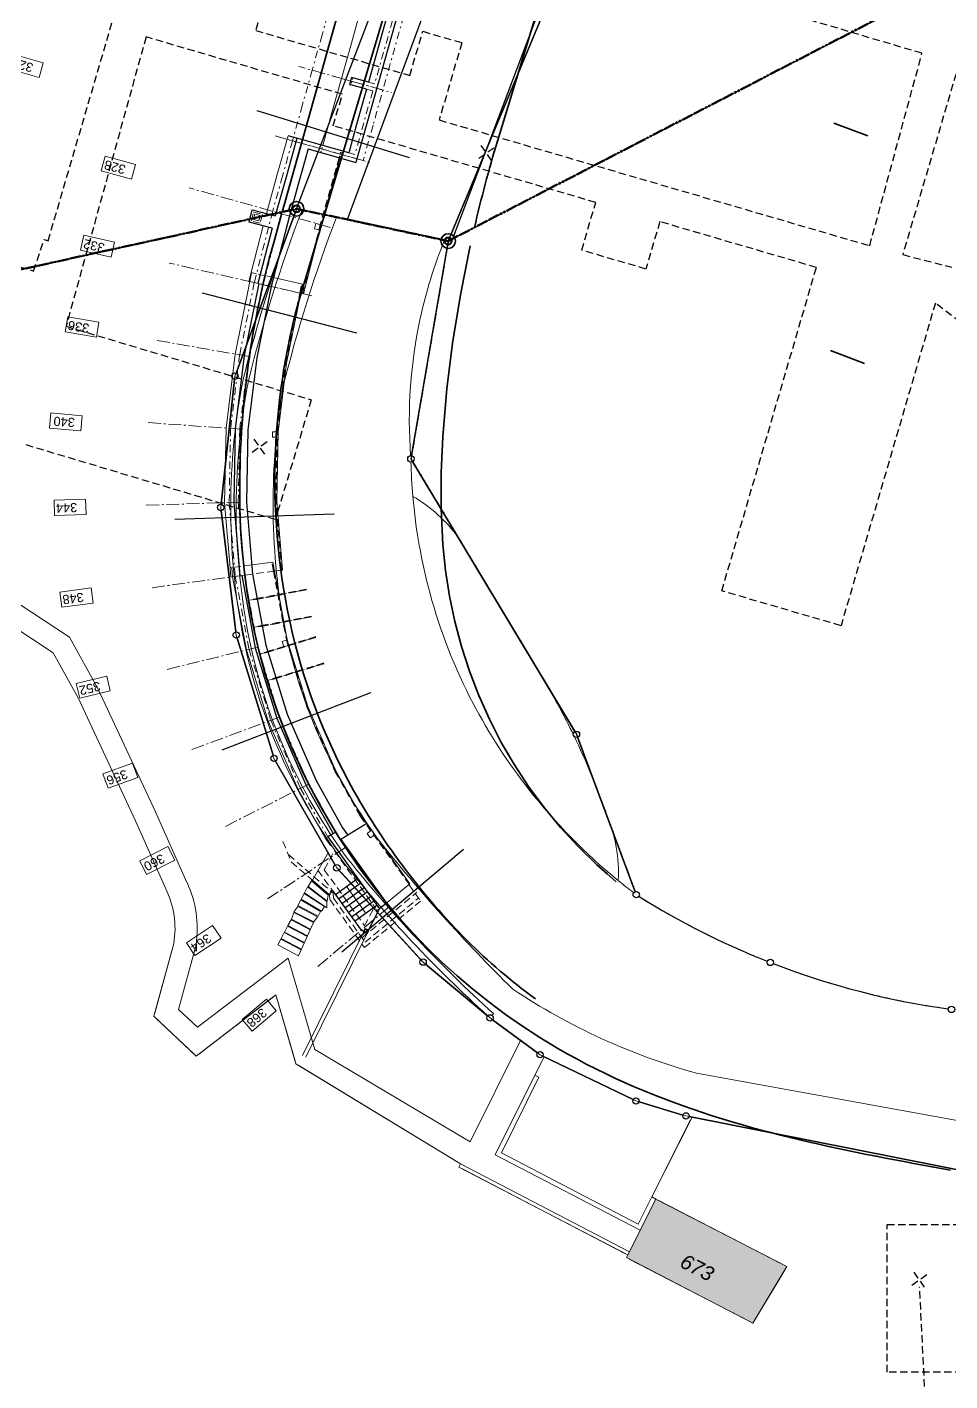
# Model space of a CAD drawing. Header units: metres. Extents: x 2678625 to 2679611, y 1205237 to 1205867.
# Drawn here: x 2678769.1 to 2678819.4, y 1205414.1 to 1205488.1 of the extents above; entities that cross this region are included whole.
import ezdxf

# ---------------------------------------------------------------- set-up
doc = ezdxf.new("R2010")
doc.units = ezdxf.units.M
for name, pattern in [('ACAD_ISO14W100_S12', [1.53, 0.6, -0.1, 0.6, -0.08, 0, -0.07, 0, -0.08]), ('ALL_S17', [0.1, 0, -0.1]), ('AUSGEZOGEN', [0]), ('GETRENNT2_S6', [0.8, 0.4, -0.2, 0, -0.2]), ('STRICHLINIE_S4', [0.1, 0, -0.1]), ('STRICHPUNKT2_S5', [1, 0.7, -0.15, 0, -0.15]), ('VERDECKT2_S2', [0.6, 0.4, -0.2])]:
    doc.linetypes.add(name, pattern=pattern)
for name, color, linetype, lineweight in [('BEFESTIGT_TROTTOIR__Z-CH_', 8, 'AUSGEZOGEN', 13), ('BOLZEN', 250, 'AUSGEZOGEN', 25), ('GEBAEUDE', 8, 'AUSGEZOGEN', 18), ('GEBAEUDENUMMER', 8, 'AUSGEZOGEN', 18), ('GESCHL_WALD', 8, 'AUSGEZOGEN', 13), ('HOHEITSGRENZPUNKT', 59, 'AUSGEZOGEN', 35), ('KANTONSGRENZE', 59, 'AUSGEZOGEN', 50), ('MARKSTEIN', 250, 'AUSGEZOGEN', 25), ('MAUER__SOCKEL__LAWINENVERBA', 8, 'AUSGEZOGEN', 13), ('PARZELLE', 250, 'AUSGEZOGEN', 25), ('SC_BEST__SCHACHT', 3, 'AUSGEZOGEN', 25), ('SELBSTAENDIGES_RECHT', 8, 'STRICHLINIE_S4', 13), ('Standard', 7, 'AUSGEZOGEN', 25), ('STRASSE__WEGE', 8, 'AUSGEZOGEN', 13), ('TEXT_VERT__TIEF-_UND_HOCHPUNKT', 1, 'AUSGEZOGEN', 18), ('UEBRIGE_BEFEST', 8, 'AUSGEZOGEN', 13)]:
    doc.layers.add(name, color=color, linetype=linetype, lineweight=lineweight)
doc.styles.add('ARIAL', font='arial.ttf')

# ---------------------------------------------------------------- blocks, each defined once
blk = doc.blocks.new('NSY105')
at = {"color": 0, "linetype": 'ByBlock', "lineweight": -2}
for radius in [0.05, 0.025]:
    blk.add_circle((0, 0), radius, dxfattribs=at)
blk = doc.blocks.new('NSY101')
at = {"color": 0, "linetype": 'ByBlock', "lineweight": -2}
blk.add_circle((0, 0), 0.05, dxfattribs=at)
blk = doc.blocks.new('COMPLEXOBJECT_5')
at = {"layer": 'GESCHL_WALD', "color": 8, "linetype": 'AUSGEZOGEN', "lineweight": 13, "transparency": 33554687}
for p, q in [((48776.028, 45434.23), (48777.065, 45438.041)), ((48782.512, 45435.119), (48778.43, 45431.998)), ((48783.692, 45431.628), (48782.7, 45435.057)), ((48778.163, 45432.012), (48776.11, 45433.941)), ((48792.581, 45426.098), (48783.891, 45431.369)), ((48805.292, 45428.398), (48803.253, 45424.353)), ((48825.55, 45424.545), (48805.543, 45428.52)), ((48801.7, 45421.108), (48792.797, 45425.746)), ((48803.552, 45424.002), (48809.158, 45421.108)), ((48808.524, 45417.385), (48801.938, 45420.803)), ((48809.47, 45420.948), (48810.394, 45420.47)), ((48810.459, 45420.24), (48808.77, 45417.454))]:
    blk.add_line(p, q, dxfattribs=at)
blk.add_lwpolyline([(48776.628, 45441.029), (48774.972, 45444.737), (48771.862, 45451.422), (48770.476, 45453.918), (48766.169, 45456.746), (48766.259, 45448.444)], dxfattribs=at)
blk.add_arc((48772.345, 45438.877), 4.793, 349.95955, 26.68168, dxfattribs=at)
blk = doc.blocks.new('COMPLEXOBJECT_10')
at = {"layer": 'UEBRIGE_BEFEST', "color": 8, "linetype": 'AUSGEZOGEN', "lineweight": 13, "transparency": 33554687}
blk.add_line((48790.048, 45464.681), (48791.988, 45476.011), dxfattribs=at)
for centre, radius, start, end in [((48815.994, 45466.627), 26.065, 157.86234, 167.66745), ((48815.987, 45466.635), 26.056, 167.68153, 184.29561)]:
    blk.add_arc(centre, radius, start, end, dxfattribs=at)
blk = doc.blocks.new('COMPLEXOBJECT_11')
at = {"layer": 'GESCHL_WALD', "color": 8, "linetype": 'AUSGEZOGEN', "lineweight": 13, "transparency": 33554687}
for p, q in [((48783.774, 45478.167), (48765.451, 45474.131)), ((48780.412, 45469.024), (48783.774, 45478.167)), ((48779.633, 45461.855), (48780.412, 45469.024)), ((48780.483, 45454.887), (48779.633, 45461.855)), ((48782.54, 45448.15), (48780.483, 45454.887)), ((48785.973, 45442.169), (48782.54, 45448.15)), ((48790.683, 45437.022), (48785.973, 45442.169)), ((48778.289, 45437.969), (48777.33, 45434.441)), ((48778.371, 45433.464), (48783.315, 45437.243)), ((48783.315, 45437.243), (48784.763, 45432.246)), ((48794.339, 45433.975), (48790.683, 45437.022)), ((48777.33, 45434.441), (48778.371, 45433.464)), ((48796.005, 45432.748), (48794.339, 45433.975)), ((48793.248, 45427.203), (48796.005, 45432.748)), ((48784.763, 45432.246), (48793.248, 45427.203))]:
    blk.add_line(p, q, dxfattribs=at)
blk.add_lwpolyline([(48765.886, 45458.368), (48771.382, 45454.76), (48772.928, 45451.974), (48776.064, 45445.235), (48777.792, 45441.367)], dxfattribs=at)
blk.add_arc((48772.356, 45438.836), 5.997, 351.68209, 24.96035, dxfattribs=at)
blk = doc.blocks.new('COMPLEXOBJECT_12')
at = {"layer": 'UEBRIGE_BEFEST', "color": 8, "linetype": 'AUSGEZOGEN', "lineweight": 13, "transparency": 33554687}
for p, q in [((48783.636, 45477.792), (48780.55, 45469.399)), ((48780.369, 45468.626), (48779.676, 45462.253)), ((48779.681, 45461.458), (48780.435, 45455.284)), ((48780.6, 45454.504), (48782.423, 45448.533)), ((48782.739, 45447.803), (48785.774, 45442.516)), ((48786.243, 45441.874), (48790.413, 45437.317)), ((48790.99, 45436.766), (48794.205, 45434.087))]:
    blk.add_line(p, q, dxfattribs=at)
for centre, radius, start, end in [((48860.675, 45448.971), 82.256, 159.48928, 165.96777), ((48816.689, 45461.82), 36.512, 168.79333, 190.82897), ((48811.283, 45460.939), 31.038, 191.10654, 216.56666), ((48841.902, 45486.791), 71.076, 218.60034, 227.85464)]:
    blk.add_arc(centre, radius, start, end, dxfattribs=at)
blk = doc.blocks.new('COMPLEXOBJECT_13')
at = {"layer": 'STRASSE__WEGE', "color": 8, "linetype": 'AUSGEZOGEN', "lineweight": 13, "transparency": 33554687}
for points in [[(48777.792, 45441.367), (48776.064, 45445.235), (48772.928, 45451.974), (48771.382, 45454.76), (48765.886, 45458.368)], [(48766.259, 45448.444), (48766.169, 45456.746), (48770.476, 45453.918), (48771.862, 45451.422), (48774.972, 45444.737), (48776.628, 45441.029)], [(48777.065, 45438.041), (48775.982, 45434.061), (48778.291, 45431.892), (48782.651, 45435.225), (48783.741, 45431.46), (48792.731, 45426.007), (48792.642, 45425.827)], [(48792.642, 45425.827), (48801.855, 45421.027), (48801.945, 45421.205), (48802.535, 45422.375), (48794.623, 45426.488), (48796.787, 45430.84), (48797.292, 45431.856), (48797.067, 45431.965), (48796.005, 45432.748), (48793.248, 45427.203), (48784.763, 45432.246), (48783.315, 45437.243), (48778.371, 45433.464), (48777.33, 45434.441), (48778.289, 45437.969)]]:
    blk.add_lwpolyline(points, dxfattribs=at)
for centre, radius, start, end in [((48772.345, 45438.877), 4.793, 349.95955, 26.68168), ((48772.356, 45438.836), 5.997, 351.68209, 24.96035)]:
    blk.add_arc(centre, radius, start, end, dxfattribs=at)
blk = doc.blocks.new('COMPLEXOBJECT_33')
at = {"layer": 'GESCHL_WALD', "color": 8, "linetype": 'AUSGEZOGEN', "lineweight": 13, "transparency": 33554687}
for p, q in [((48823.904, 45492.904), (48792.056, 45476.405)), ((48792.056, 45476.405), (48790.048, 45464.681)), ((48792.59, 45460.225), (48797.272, 45452.431))]:
    blk.add_line(p, q, dxfattribs=at)
for centre, radius, start, end in [((48819.182, 45464.963), 29.167, 181.23628, 184.9216), ((48786.113, 45455.556), 7.984, 35.78581, 59.86124), ((48764.306, 45432.68), 38.43, 25.78409, 30.92769), ((48763.399, 45432.221), 39.446, 18.99544, 25.81003), ((48793.356, 45441.901), 7.993, 356.94741, 23.29088), ((48821.973, 45466.782), 32.654, 230.80517, 232.6966), ((48825.275, 45477.005), 42.95, 237.93171, 248.41943), ((48825.336, 45477.2), 43.154, 248.90278, 262.04037)]:
    blk.add_arc(centre, radius, start, end, dxfattribs=at)
blk = doc.blocks.new('COMPLEXOBJECT_36')
at = {"layer": 'UEBRIGE_BEFEST', "color": 8, "linetype": 'AUSGEZOGEN', "lineweight": 13, "transparency": 33554687}
blk.add_line((48797.272, 45452.431), (48792.59, 45460.225), dxfattribs=at)
for centre, radius, start, end in [((48786.113, 45455.556), 7.984, 35.78581, 59.86124), ((48820.03, 45465.02), 30.017, 184.88981, 195.17917), ((48820.01, 45465.025), 29.999, 195.19844, 207.53993), ((48764.306, 45432.68), 38.43, 25.78409, 30.92769), ((48821.352, 45465.931), 31.608, 207.87156, 218.05891), ((48763.399, 45432.221), 39.446, 18.99544, 25.81003), ((48821.189, 45465.814), 31.408, 218.07362, 230.79715), ((48793.356, 45441.901), 7.993, 356.94741, 23.29088)]:
    blk.add_arc(centre, radius, start, end, dxfattribs=at)
blk = doc.blocks.new('COMPLEXOBJECT_37')
at = {"layer": 'STRASSE__WEGE', "color": 8, "linetype": 'AUSGEZOGEN', "lineweight": 13, "transparency": 33554687}
blk.add_line((48791.851, 45476.449), (48785.955, 45477.703), dxfattribs=at)
blk.add_lwpolyline([(48805.616, 45430.952), (48845.206, 45423.757), (48874.977, 45418.525), (48888.729, 45416.116), (48898.822, 45414.339), (48909.886, 45411.803), (48921.802, 45407.704), (48932.905, 45402.534), (48939.405, 45398.926), (48955.311, 45389.982), (48967.535, 45383.064), (48976.267, 45378.076), (48986.022, 45372.036)], dxfattribs=at)
for centre, radius, start, end in [((48858.365, 45449.815), 77.595, 158.93631, 166.13533), ((48815.994, 45466.627), 26.065, 157.86234, 167.66745), ((48815.987, 45466.635), 26.056, 167.68153, 184.29561), ((48819.921, 45462.078), 37.429, 170.26173, 190.2154), ((48819.182, 45464.963), 29.167, 181.23628, 184.9216), ((48820.03, 45465.02), 30.017, 184.88981, 195.17917), ((48820.01, 45465.025), 29.999, 195.19844, 207.53993), ((48812.48, 45461.352), 29.983, 191.37093, 215.86719), ((48821.352, 45465.931), 31.608, 207.87156, 218.05891), ((48821.189, 45465.814), 31.408, 218.07362, 230.79715), ((48856.931, 45498.067), 87.596, 218.29436, 225.53689), ((48821.973, 45466.782), 32.654, 230.80517, 232.6966), ((48825.275, 45477.005), 42.95, 237.93171, 248.41943), ((48825.336, 45477.2), 43.154, 248.90278, 262.04037), ((48814.965, 45464.634), 34.956, 236.30839, 254.48771)]:
    blk.add_arc(centre, radius, start, end, dxfattribs=at)
blk = doc.blocks.new('COMPLEXOBJECT_40')
at = {"layer": 'BEFESTIGT_TROTTOIR__Z-CH_', "color": 8, "linetype": 'AUSGEZOGEN', "lineweight": 13, "transparency": 33554687}
for p, q in [((48785.955, 45477.703), (48784.165, 45478.084)), ((48794.48, 45433.871), (48795.864, 45432.852)), ((48796.146, 45432.644), (48796.926, 45432.069)), ((48797.45, 45431.78), (48802.148, 45429.513)), ((48802.474, 45429.387), (48804.869, 45428.67)), ((48805.543, 45428.52), (48825.55, 45424.545))]:
    blk.add_line(p, q, dxfattribs=at)
blk.add_lwpolyline([(48986.022, 45372.036), (48976.267, 45378.076), (48967.535, 45383.064), (48955.311, 45389.982), (48939.405, 45398.926), (48932.905, 45402.534), (48921.802, 45407.704), (48909.886, 45411.803), (48898.822, 45414.339), (48888.729, 45416.116), (48874.977, 45418.525), (48845.206, 45423.757), (48805.616, 45430.952)], dxfattribs=at)
for centre, radius, start, end in [((48860.675, 45448.971), 82.256, 159.48928, 165.96777), ((48858.365, 45449.815), 77.595, 158.93631, 166.13533), ((48816.689, 45461.82), 36.512, 168.79333, 190.82897), ((48819.921, 45462.078), 37.429, 170.26173, 190.2154), ((48811.283, 45460.939), 31.038, 191.10654, 216.56666), ((48812.48, 45461.352), 29.983, 191.37093, 215.86719), ((48856.931, 45498.067), 87.596, 218.29436, 225.53689), ((48841.902, 45486.791), 71.076, 218.60034, 227.85464), ((48814.965, 45464.634), 34.956, 236.30839, 254.48771)]:
    blk.add_arc(centre, radius, start, end, dxfattribs=at)
blk = doc.blocks.new('COMPLEXOBJECT_54')
at = {"layer": 'MAUER__SOCKEL__LAWINENVERBA', "color": 8, "linetype": 'AUSGEZOGEN', "lineweight": 13, "transparency": 33554687}
for p, q in [((48784.078, 45478.105), (48783.782, 45478.168)), ((48794.447, 45434.113), (48794.524, 45434.211))]:
    blk.add_line(p, q, dxfattribs=at)
for centre, radius, start, end in [((48858.441, 45449.611), 79.934, 159.06784, 166.02393), ((48858.835, 45449.512), 80.039, 159.06949, 166.021), ((48816.689, 45461.82), 36.512, 168.79333, 190.82897), ((48816.684, 45461.816), 36.206, 168.80278, 190.81594), ((48811.283, 45460.939), 31.038, 191.10654, 216.56666), ((48811.298, 45460.947), 30.754, 191.10898, 216.56616), ((48841.902, 45486.791), 71.076, 218.60034, 227.85464), ((48841.706, 45486.591), 70.497, 218.58301, 227.9889)]:
    blk.add_arc(centre, radius, start, end, dxfattribs=at)
blk = doc.blocks.new('COMPLEXOBJECT_60')
at = {"layer": 'PARZELLE', "color": 250, "linetype": 'AUSGEZOGEN', "lineweight": 25, "transparency": 33554687}
for p, q in [((48783.603, 45478.129), (48765.622, 45474.169)), ((48780.472, 45469.188), (48783.714, 45478.003)), ((48779.652, 45462.029), (48780.393, 45468.85)), ((48780.462, 45455.061), (48779.654, 45461.681)), ((48782.489, 45448.317), (48780.534, 45454.72)), ((48785.886, 45442.321), (48782.627, 45447.998)), ((48790.565, 45437.151), (48786.091, 45442.04)), ((48794.205, 45434.087), (48790.817, 45436.91)), ((48796.926, 45432.069), (48794.48, 45433.871)), ((48802.148, 45429.513), (48797.225, 45431.889)), ((48804.869, 45428.67), (48802.474, 45429.387)), ((48825.911, 45424.473), (48805.209, 45428.586))]:
    blk.add_line(p, q, dxfattribs=at)
blk = doc.blocks.new('COMPLEXOBJECT_61')
at = {"layer": 'PARZELLE', "color": 250, "linetype": 'AUSGEZOGEN', "lineweight": 25, "transparency": 33554687}
for p, q in [((48823.904, 45492.904), (48792.056, 45476.405)), ((48792.056, 45476.405), (48790.018, 45464.509)), ((48790.018, 45464.509), (48799.055, 45449.463)), ((48799.055, 45449.463), (48802.262, 45440.866))]:
    blk.add_line(p, q, dxfattribs=at)
for centre, radius, start, end in [((48825.275, 45477.005), 42.95, 237.93171, 248.41943), ((48825.336, 45477.2), 43.154, 248.90278, 262.04037)]:
    blk.add_arc(centre, radius, start, end, dxfattribs=at)
blk = doc.blocks.new('COMPLEXOBJECT_63')
at = {"layer": 'PARZELLE', "color": 250, "linetype": 'AUSGEZOGEN', "lineweight": 25, "transparency": 33554687}
for p, q in [((48783.714, 45478.003), (48780.472, 45469.188)), ((48791.885, 45476.441), (48783.945, 45478.131)), ((48790.048, 45464.681), (48792.026, 45476.233)), ((48780.393, 45468.85), (48779.652, 45462.029)), ((48798.965, 45449.613), (48790.108, 45464.359)), ((48779.654, 45461.681), (48780.462, 45455.061)), ((48780.534, 45454.72), (48782.489, 45448.317)), ((48802.262, 45440.866), (48799.116, 45449.299)), ((48782.627, 45447.998), (48785.886, 45442.321)), ((48786.091, 45442.04), (48790.565, 45437.151)), ((48790.817, 45436.91), (48794.205, 45434.087)), ((48794.48, 45433.871), (48796.926, 45432.069)), ((48797.225, 45431.889), (48802.148, 45429.513)), ((48802.474, 45429.387), (48804.869, 45428.67)), ((48805.209, 45428.586), (48825.911, 45424.473))]:
    blk.add_line(p, q, dxfattribs=at)
for centre, radius, start, end in [((48825.275, 45477.005), 42.95, 237.93171, 248.41943), ((48825.336, 45477.2), 43.154, 248.90278, 262.04037)]:
    blk.add_arc(centre, radius, start, end, dxfattribs=at)
blk = doc.blocks.new('COMPLEXOBJECT_64')
at = {"layer": 'SELBSTAENDIGES_RECHT', "color": 8, "linetype": 'STRICHLINIE_S4', "lineweight": 13, "transparency": 33554687}
for p, q in [((48823.904, 45492.904), (48792.056, 45476.405)), ((48792.056, 45476.405), (48790.018, 45464.509)), ((48790.018, 45464.509), (48799.055, 45449.463)), ((48799.055, 45449.463), (48802.262, 45440.866))]:
    blk.add_line(p, q, dxfattribs=at)
for centre, radius, start, end in [((48825.275, 45477.005), 42.95, 237.93171, 248.41943), ((48825.336, 45477.2), 43.154, 248.90278, 262.04037)]:
    blk.add_arc(centre, radius, start, end, dxfattribs=at)
blk = doc.blocks.new('CDWK_PTTYP10')
at = {"layer": 'BOLZEN', "transparency": 33554687, "xscale": 6.999999465942426, "yscale": 6.999999465942426, "zscale": 6.999999465942426}
blk.add_blockref('NSY101', (0, 0), dxfattribs=at)
blk = doc.blocks.new('COMPLEXOBJECT_102')
at = {"layer": 'STRASSE__WEGE', "color": 250, "linetype": 'AUSGEZOGEN', "lineweight": 25, "transparency": 33554687}
blk.add_lwpolyline([(48796.431, 45504.3), (48786.547, 45477.618), (48792.254, 45476.404), (48800.656, 45498.637)], dxfattribs=at)

msp = doc.modelspace()

# ---------------------------------------------------------------- hatches: boundary and pattern name
at = {"layer": 'GEBAEUDE', "true_color": 0xb9b9b9, "transparency": 33554687}
msp.add_hatch(color=9, dxfattribs=at).paths.add_polyline_path([(2678801.945, 1205421.205), (2678801.855, 1205421.027), (2678801.783, 1205420.884), (2678808.679, 1205417.304), (2678810.55, 1205420.39), (2678809.314, 1205421.028), (2678803.396, 1205424.082), (2678802.535, 1205422.375)])

# ---------------------------------------------------------------- linework, layer by layer
at = {"layer": 'GEBAEUDE', "color": 8, "linetype": 'AUSGEZOGEN', "lineweight": 18, "transparency": 33554687}
msp.add_lwpolyline([(2678809.314, 1205421.028), (2678803.396, 1205424.082), (2678802.535, 1205422.375), (2678801.945, 1205421.205), (2678801.855, 1205421.027), (2678801.783, 1205420.884), (2678808.679, 1205417.304), (2678810.55, 1205420.39)], close=True, dxfattribs=at)
at = {"layer": 'KANTONSGRENZE', "linetype": 'ACAD_ISO14W100_S12', "transparency": 33554687}
msp.add_lwpolyline([(2678625.329, 1205485.523), (2678720.729, 1205461.829), (2678731.422, 1205463.992), (2678750.551, 1205468.173), (2678765.451, 1205474.131), (2678783.774, 1205478.167), (2678792.056, 1205476.405), (2678823.904, 1205492.904), (2678859.713, 1205506.341), (2678879.277, 1205509.496), (2678942.352, 1205521.714), (2679000.721, 1205531.176), (2679083.438, 1205538.774), (2679127.352, 1205542.454), (2679148.753, 1205549.05), (2679175.076, 1205560.861), (2679233.191, 1205572.529), (2679258.83, 1205574.337), (2679284.87, 1205582.237), (2679311.016, 1205602.927), (2679443.034, 1205605.052), (2679522.872, 1205644.059), (2679610.803, 1205686.931)], dxfattribs=at)
at = {"layer": 'MAUER__SOCKEL__LAWINENVERBA', "color": 8, "linetype": 'AUSGEZOGEN', "lineweight": 13, "transparency": 33554687}
for points in [[(2678794.623, 1205426.488), (2678802.535, 1205422.375), (2678803.396, 1205424.082), (2678803.174, 1205424.197), (2678802.426, 1205422.714), (2678794.956, 1205426.597), (2678797.011, 1205430.729), (2678796.787, 1205430.84)], [(2678801.945, 1205421.205), (2678801.855, 1205421.027), (2678792.642, 1205425.827), (2678792.731, 1205426.007)]]:
    msp.add_lwpolyline(points, close=True, dxfattribs=at)
at = {"layer": 'PARZELLE', "color": 250, "linetype": 'AUSGEZOGEN', "lineweight": 25, "transparency": 33554687}
msp.add_lwpolyline([(2678942.355, 1205521.715), (2678879.278, 1205509.496), (2678859.713, 1205506.34), (2678823.903, 1205492.903), (2678792.055, 1205476.404), (2678802.572, 1205501.634), (2678808.073, 1205509.026), (2678816.711, 1205515.789), (2678832.53, 1205520.277), (2678841.572, 1205525.231), (2678857.83, 1205528.384), (2678889.582, 1205531.32)], dxfattribs=at)
msp.add_lwpolyline([(2678765.451, 1205474.13), (2678783.773, 1205478.166), (2678788.124, 1205489.581), (2678795.064, 1205507.65), (2678789.883, 1205508.352), (2678782.449, 1205506.896), (2678773.177, 1205505.363), (2678767.122, 1205507.126), (2678760.802, 1205512.005), (2678752.758, 1205512.255), (2678743.45, 1205496.838), (2678741.609, 1205494.47), (2678739.99, 1205490.772), (2678737.407, 1205487.381), (2678734.774, 1205479.045), (2678730.907, 1205474.181), (2678732.335, 1205472.265), (2678727.978, 1205470.01), (2678721.311, 1205464.083), (2678720.729, 1205461.829), (2678731.422, 1205463.992), (2678750.551, 1205468.173)], close=True, dxfattribs=at)
at = {"layer": 'SELBSTAENDIGES_RECHT', "color": 254, "linetype": 'VERDECKT2_S2', "lineweight": 25, "transparency": 33554687}
for p, q in [((2678788.734, 1205512.509), (2678781.545, 1205487.904)), ((2678817.922, 1205486.657), (2678808.17, 1205489.556)), ((2678770.211, 1205476.42), (2678773.712, 1205488.384)), ((2678781.545, 1205487.904), (2678789.956, 1205485.446)), ((2678789.956, 1205485.446), (2678790.662, 1205487.861)), ((2678790.662, 1205487.861), (2678792.797, 1205487.237)), ((2678775.554, 1205487.551), (2678771.191, 1205471.749)), ((2678786.275, 1205484.418), (2678775.554, 1205487.551)), ((2678792.797, 1205487.237), (2678791.563, 1205483.017)), ((2678815.068, 1205476.149), (2678817.922, 1205486.657)), ((2678819.951, 1205486.119), (2678816.873, 1205475.665)), ((2678785.773, 1205482.701), (2678786.275, 1205484.418)), ((2678800.107, 1205478.512), (2678785.773, 1205482.701)), ((2678791.563, 1205483.017), (2678815.068, 1205476.149)), ((2678793.73, 1205480.926), (2678794.549, 1205481.5)), ((2678794.426, 1205480.803), (2678793.853, 1205481.622)), ((2678752.526, 1205479.714), (2678769.418, 1205474.768)), ((2678799.344, 1205475.901), (2678800.107, 1205478.512)), ((2678803.605, 1205477.463), (2678802.849, 1205474.876)), ((2678812.156, 1205474.964), (2678803.605, 1205477.463)), ((2678769.418, 1205474.768), (2678769.998, 1205476.487)), ((2678769.998, 1205476.487), (2678770.211, 1205476.42)), ((2678802.849, 1205474.876), (2678799.344, 1205475.901)), ((2678816.873, 1205475.665), (2678819.556, 1205474.969)), ((2678806.992, 1205457.297), (2678812.156, 1205474.964)), ((2678818.652, 1205473.014), (2678813.502, 1205455.394)), ((2678848.643, 1205450.142), (2678818.652, 1205473.014)), ((2678771.191, 1205471.749), (2678784.579, 1205467.736)), ((2678784.579, 1205467.736), (2678782.617, 1205461.189)), ((2678782.041, 1205464.759), (2678781.467, 1205465.578)), ((2678782.617, 1205461.189), (2678768.979, 1205465.277)), ((2678781.344, 1205464.882), (2678782.164, 1205465.455)), ((2678813.502, 1205455.394), (2678806.992, 1205457.297)), ((2678816.022, 1205414.627), (2678816.022, 1205422.696)), ((2678816.022, 1205422.696), (2678819.769, 1205422.696)), ((2678817.369, 1205419.383), (2678818.188, 1205419.956)), ((2678818.065, 1205419.26), (2678817.491, 1205420.079)), ((2678818.128, 1205412.65), (2678817.793, 1205419.278)), ((2678823.133, 1205414.627), (2678816.022, 1205414.627))]:
    msp.add_line(p, q, dxfattribs=at)
at = {"layer": 'SELBSTAENDIGES_RECHT', "color": 254, "lineweight": 25, "transparency": 33554687}
for p, q in [((2678792.062, 1205476.4), (2678790.024, 1205464.504)), ((2678790.024, 1205464.504), (2678799.061, 1205449.458)), ((2678799.061, 1205449.458), (2678802.267, 1205440.861))]:
    msp.add_line(p, q, dxfattribs=at)
at = {"layer": 'Standard', "color": 21, "linetype": 'AUSGEZOGEN', "lineweight": 35, "true_color": 0xffa8a8, "transparency": 33554687}
for p, q in [((2678791.134, 1205507.04), (2678782.99, 1205477.985)), ((2678782.526, 1205476.331), (2678782.956, 1205477.865))]:
    msp.add_line(p, q, dxfattribs=at)
at = {"layer": 'Standard', "color": 11, "linetype": 'AUSGEZOGEN', "lineweight": 35, "true_color": 0xff8585, "transparency": 33554687}
for p, q in [((2678785.292, 1205477.842), (2678791.406, 1205498.355)), ((2678794.741, 1205481.856), (2678798.211, 1205493.273)), ((2678813.101, 1205482.845), (2678814.974, 1205482.142)), ((2678784.126, 1205473.928), (2678785.292, 1205477.842)), ((2678812.92, 1205470.418), (2678814.792, 1205469.715)), ((2678800.73, 1205441.836), (2678801.227, 1205441.398)), ((2678787.442, 1205438.684), (2678787.62, 1205438.592))]:
    msp.add_line(p, q, dxfattribs=at)
at = {"layer": 'Standard', "color": 11, "linetype": 'AUSGEZOGEN', "lineweight": 25, "true_color": 0xff8585, "transparency": 33554687}
for p, q in [((2678788.673, 1205488.546), (2678787.702, 1205485.079)), ((2678787.594, 1205484.694), (2678786.746, 1205484.933)), ((2678787.702, 1205485.079), (2678786.854, 1205485.318)), ((2678789.938, 1205480.951), (2678781.625, 1205483.516)), ((2678783.795, 1205482.019), (2678783.314, 1205482.154)), ((2678786.623, 1205481.229), (2678783.795, 1205482.019)), ((2678784.41, 1205481.432), (2678787.019, 1205480.703)), ((2678787.072, 1205480.895), (2678787.019, 1205480.703)), ((2678782.662, 1205477.976), (2678782.613, 1205477.785)), ((2678782.438, 1205477.107), (2678781.66, 1205474.09)), ((2678787.068, 1205471.372), (2678778.647, 1205473.56)), ((2678785.832, 1205461.486), (2678777.137, 1205461.188)), ((2678780.678, 1205458.119), (2678780.778, 1205458.132)), ((2678787.82, 1205451.733), (2678779.701, 1205448.606)), ((2678785.79, 1205444.051), (2678785.479, 1205443.858)), ((2678787.604, 1205444.586), (2678786.197, 1205443.714)), ((2678785.479, 1205443.858), (2678788.303, 1205439.928)), ((2678786.197, 1205443.714), (2678788.688, 1205440.246)), ((2678792.889, 1205443.167), (2678786.24, 1205437.555)), ((2678784.644, 1205441.494), (2678785.575, 1205440.692)), ((2678785.892, 1205440.713), (2678787.11, 1205441.588)), ((2678786.067, 1205440.469), (2678787.285, 1205441.344)), ((2678786.242, 1205440.225), (2678787.46, 1205441.101)), ((2678785.575, 1205440.692), (2678785.717, 1205440.956)), ((2678785.717, 1205440.956), (2678787.297, 1205438.758)), ((2678786.417, 1205439.982), (2678787.635, 1205440.857)), ((2678786.592, 1205439.738), (2678787.81, 1205440.613)), ((2678786.767, 1205439.495), (2678787.985, 1205440.37)), ((2678786.942, 1205439.251), (2678788.161, 1205440.126)), ((2678787.62, 1205438.592), (2678788.303, 1205439.928)), ((2678788.688, 1205440.246), (2678788.303, 1205439.928)), ((2678787.62, 1205438.592), (2678787.297, 1205438.758)), ((2678787.505, 1205438.811), (2678787.516, 1205438.834)), ((2678787.516, 1205438.834), (2678787.695, 1205438.745))]:
    msp.add_line(p, q, dxfattribs=at)
at = {"layer": 'Standard', "color": 11, "linetype": 'GETRENNT2_S6', "lineweight": 18, "true_color": 0xff8585, "transparency": 33554687}
for p, q in [((2678789.01, 1205488.451), (2678788.039, 1205484.985)), ((2678788.039, 1205484.985), (2678787.702, 1205485.079)), ((2678787.931, 1205484.6), (2678787.594, 1205484.694)), ((2678786.96, 1205481.135), (2678786.623, 1205481.229)), ((2678786.906, 1205480.942), (2678786.906, 1205480.941))]:
    msp.add_line(p, q, dxfattribs=at)
at = {"layer": 'Standard', "color": 11, "linetype": 'STRICHPUNKT2_S5', "lineweight": 18, "true_color": 0xff8585, "transparency": 33554687}
for p, q in [((2678788.489, 1205484.652), (2678783.906, 1205485.936)), ((2678787.41, 1205480.8), (2678782.827, 1205482.084)), ((2678785.605, 1205477.152), (2678777.902, 1205479.311)), ((2678784.609, 1205473.412), (2678776.813, 1205475.205)), ((2678781.186, 1205470.098), (2678776.014, 1205471.001)), ((2678780.767, 1205466.127), (2678775.53, 1205466.499)), ((2678780.668, 1205462.139), (2678775.421, 1205461.972)), ((2678780.943, 1205458.154), (2678775.74, 1205457.451)), ((2678781.218, 1205456.784), (2678784.315, 1205457.367)), ((2678781.496, 1205455.31), (2678784.592, 1205455.893)), ((2678781.815, 1205453.85), (2678784.827, 1205454.776)), ((2678781.67, 1205454.224), (2678776.57, 1205452.975)), ((2678782.255, 1205452.416), (2678785.268, 1205453.34)), ((2678782.84, 1205450.402), (2678777.916, 1205448.58)), ((2678784.438, 1205446.738), (2678779.755, 1205444.366)), ((2678786.444, 1205443.28), (2678782.062, 1205440.39)), ((2678788.845, 1205440.058), (2678784.821, 1205436.685))]:
    msp.add_line(p, q, dxfattribs=at)
at = {"layer": 'Standard', "color": 11, "linetype": 'STRICHPUNKT2_S5', "lineweight": 13, "true_color": 0xff8585, "transparency": 33554687}
for p, q in [((2678785.744, 1205485.421), (2678788.961, 1205484.518)), ((2678782.608, 1205482.143), (2678787.883, 1205480.669))]:
    msp.add_line(p, q, dxfattribs=at)
at = {"layer": 'Standard', "color": 11, "linetype": 'STRICHLINIE_S4', "lineweight": 18, "true_color": 0xff8585, "transparency": 33554687}
for p, q in [((2678786.854, 1205485.318), (2678786.746, 1205484.933)), ((2678788.03, 1205440.051), (2678788.187, 1205439.832)), ((2678788.187, 1205439.832), (2678788.303, 1205439.928))]:
    msp.add_line(p, q, dxfattribs=at)
at = {"layer": 'Standard', "color": 11, "linetype": 'ALL_S17', "lineweight": 18, "true_color": 0xff8585, "transparency": 33554687}
for p, q in [((2678785.093, 1205481.242), (2678785.201, 1205481.627)), ((2678786.095, 1205480.961), (2678786.203, 1205481.346)), ((2678786.142, 1205480.948), (2678786.25, 1205481.333))]:
    msp.add_line(p, q, dxfattribs=at)
at = {"layer": 'Standard', "color": 11, "linetype": 'AUSGEZOGEN', "lineweight": 18, "true_color": 0xff8585, "transparency": 33554687}
for p, q in [((2678781.172, 1205474.202), (2678781.954, 1205477.232)), ((2678784.145, 1205473.518), (2678785.118, 1205477.289)), ((2678781.59, 1205474.619), (2678781.297, 1205474.686)), ((2678784.098, 1205474.042), (2678782.516, 1205474.406)), ((2678781.172, 1205474.202), (2678781.221, 1205474.191)), ((2678783.95, 1205473.563), (2678784.145, 1205473.518)), ((2678782.471, 1205458.865), (2678781.33, 1205458.711)), ((2678780.389, 1205458.584), (2678780.141, 1205458.551)), ((2678780.281, 1205458.065), (2678780.24, 1205458.564)), ((2678783.007, 1205458.433), (2678782.561, 1205458.373)), ((2678785.519, 1205443.02, 472.237), (2678784.644, 1205441.494, 472.305)), ((2678784.378, 1205441.132, 471.875), (2678784.204, 1205440.799, 471.902)), ((2678784.378, 1205441.132, 471.875), (2678785.436, 1205440.333, 471.94)), ((2678784.586, 1205441.456, 472.07), (2678784.416, 1205441.146, 472.121)), ((2678785.453, 1205440.355, 472.116), (2678784.416, 1205441.146, 472.121)), ((2678784.586, 1205441.456, 472.07), (2678785.499, 1205440.679, 472.106)), ((2678784.644, 1205441.494, 472.305), (2678785.547, 1205440.716, 472.307)), ((2678788.303, 1205439.928), (2678789.964, 1205441.301)), ((2678784.001, 1205440.42, 471.527), (2678783.836, 1205440.111, 471.558)), ((2678784.001, 1205440.42, 471.527), (2678785.081, 1205439.782, 471.577)), ((2678784.197, 1205440.767, 471.697), (2678784.032, 1205440.451, 471.71)), ((2678785.144, 1205439.804, 471.76), (2678784.032, 1205440.451, 471.71)), ((2678784.197, 1205440.767, 471.697), (2678785.295, 1205440.059, 471.76)), ((2678785.436, 1205439.991, 471.9), (2678784.204, 1205440.799, 471.902)), ((2678785.436, 1205440.333, 471.94), (2678785.436, 1205439.991, 471.9)), ((2678785.499, 1205440.679, 472.106), (2678785.453, 1205440.355, 472.116)), ((2678783.618, 1205439.732, 471.087), (2678783.491, 1205439.374, 471.177)), ((2678783.618, 1205439.732, 471.087), (2678784.7, 1205439.176, 471.191)), ((2678783.842, 1205440.052, 471.386), (2678783.626, 1205439.758, 471.323)), ((2678783.626, 1205439.758, 471.323), (2678784.719, 1205439.219, 471.34)), ((2678784.95, 1205439.524, 471.542), (2678783.836, 1205440.111, 471.558)), ((2678783.842, 1205440.052, 471.386), (2678784.926, 1205439.488, 471.333)), ((2678785.081, 1205439.782, 471.577), (2678784.95, 1205439.524, 471.542)), ((2678785.295, 1205440.059, 471.76), (2678785.144, 1205439.804, 471.76)), ((2678783.285, 1205438.983, 470.736), (2678783.118, 1205438.664, 470.736)), ((2678783.285, 1205438.983, 470.736), (2678784.351, 1205438.411, 470.762)), ((2678783.478, 1205439.332, 470.956), (2678783.303, 1205439.017, 470.956)), ((2678783.303, 1205439.017, 470.956), (2678784.363, 1205438.448, 470.982)), ((2678783.478, 1205439.332, 470.956), (2678784.514, 1205438.775, 470.982)), ((2678783.491, 1205439.374, 471.177), (2678784.527, 1205438.812, 471.14)), ((2678784.7, 1205439.176, 471.191), (2678784.527, 1205438.812, 471.14)), ((2678784.926, 1205439.488, 471.333), (2678784.719, 1205439.219, 471.34)), ((2678782.915, 1205438.278, 470.296), (2678782.747, 1205437.959, 470.296)), ((2678782.915, 1205438.278, 470.296), (2678784.024, 1205437.683, 470.322)), ((2678783.1, 1205438.631, 470.516), (2678782.932, 1205438.312, 470.516)), ((2678782.932, 1205438.312, 470.516), (2678784.037, 1205437.72, 470.548)), ((2678783.1, 1205438.631, 470.516), (2678784.188, 1205438.047, 470.542)), ((2678783.118, 1205438.664, 470.736), (2678784.2, 1205438.084, 470.768)), ((2678784.351, 1205438.411, 470.762), (2678784.2, 1205438.084, 470.768)), ((2678784.514, 1205438.775, 470.982), (2678784.363, 1205438.448, 470.988)), ((2678782.747, 1205437.959, 470.076), (2678783.874, 1205437.356, 470.108)), ((2678784.024, 1205437.683, 470.322), (2678783.874, 1205437.356, 470.328)), ((2678784.188, 1205438.047, 470.542), (2678784.037, 1205437.72, 470.548))]:
    msp.add_line(p, q, dxfattribs=at)
at = {"layer": 'Standard', "color": 11, "linetype": 'VERDECKT2_S2', "lineweight": 18, "true_color": 0xff8585, "transparency": 33554687}
for p, q in [((2678784.096, 1205473.529), (2678785.069, 1205477.302)), ((2678781.221, 1205474.191), (2678783.95, 1205473.563)), ((2678781.708, 1205474.079), (2678781.66, 1205474.09)), ((2678782.514, 1205458.367), (2678782.422, 1205458.859)), ((2678782.561, 1205458.373), (2678780.183, 1205458.052)), ((2678781.33, 1205458.711), (2678780.389, 1205458.584)), ((2678781.57, 1205456.872), (2678784.311, 1205457.388)), ((2678781.578, 1205456.83), (2678784.319, 1205457.346)), ((2678781.408, 1205456.842), (2678781.622, 1205456.882)), ((2678781.416, 1205456.8), (2678781.63, 1205456.84)), ((2678781.847, 1205455.398), (2678784.588, 1205455.914)), ((2678781.855, 1205455.356), (2678784.596, 1205455.872)), ((2678781.686, 1205455.368), (2678781.899, 1205455.408)), ((2678781.693, 1205455.326), (2678781.907, 1205455.366)), ((2678782.155, 1205453.977), (2678784.82, 1205454.797)), ((2678782.167, 1205453.936), (2678784.833, 1205454.756)), ((2678781.998, 1205453.929), (2678782.206, 1205453.993)), ((2678782.01, 1205453.888), (2678782.218, 1205453.952)), ((2678782.594, 1205452.543), (2678785.262, 1205453.361)), ((2678782.607, 1205452.502), (2678785.275, 1205453.32)), ((2678782.437, 1205452.495), (2678782.645, 1205452.558)), ((2678782.45, 1205452.453), (2678782.658, 1205452.517)), ((2678785.79, 1205444.051), (2678785.904, 1205444.121)), ((2678783.028, 1205443.608), (2678783.486, 1205442.491)), ((2678783.344, 1205442.879), (2678785.768, 1205440.789)), ((2678785.29, 1205442.064), (2678785.843, 1205443.095)), ((2678785.843, 1205443.095), (2678788.03, 1205440.051)), ((2678783.486, 1205442.491), (2678785.575, 1205440.692)), ((2678784.937, 1205442.041), (2678785.717, 1205440.956)), ((2678785.29, 1205442.064), (2678787.492, 1205439.001)), ((2678789.911, 1205441.256), (2678790.545, 1205440.346)), ((2678785.575, 1205440.692), (2678785.593, 1205440.443)), ((2678785.593, 1205440.443), (2678787.482, 1205437.814)), ((2678785.768, 1205440.789), (2678785.789, 1205440.514)), ((2678785.789, 1205440.514), (2678787.52, 1205438.105)), ((2678787.341, 1205438.354), (2678790.347, 1205440.838)), ((2678787.482, 1205437.814), (2678790.545, 1205440.346)), ((2678787.52, 1205438.105), (2678790.43, 1205440.51)), ((2678787.492, 1205439.001), (2678788.03, 1205440.051))]:
    msp.add_line(p, q, dxfattribs=at)
at = {"layer": 'Standard', "color": 11, "linetype": 'AUSGEZOGEN', "lineweight": 13, "true_color": 0xff8585, "transparency": 33554687}
msp.add_line((2678787.522, 1205439.729), (2678786.53, 1205441.11), dxfattribs=at)
at = {"layer": 'Standard', "color": 11, "linetype": 'GETRENNT2_S6', "lineweight": 18, "true_color": 0xff8585, "transparency": 33554687}
for points in [[(2678789.498, 1205503.106), (2678788.947, 1205501.14), (2678788.407, 1205499.214), (2678787.867, 1205497.288), (2678787.328, 1205495.362), (2678786.788, 1205493.437), (2678786.248, 1205491.511), (2678785.708, 1205489.585), (2678785.168, 1205487.659), (2678784.629, 1205485.734), (2678784.089, 1205483.808), (2678783.549, 1205481.882)], [(2678789.978, 1205502.966), (2678789.428, 1205501.005), (2678788.889, 1205499.079), (2678788.349, 1205497.153), (2678787.809, 1205495.228), (2678787.269, 1205493.302), (2678786.729, 1205491.376), (2678786.19, 1205489.45), (2678785.65, 1205487.524), (2678785.11, 1205485.599), (2678784.57, 1205483.673), (2678784.031, 1205481.747)], [(2678793.347, 1205501.984), (2678792.266, 1205498.133), (2678790.108, 1205490.43), (2678787.949, 1205482.726), (2678787.41, 1205480.8)], [(2678787.931, 1205484.6), (2678787.446, 1205482.867), (2678786.96, 1205481.135)], [(2678783.549, 1205481.882), (2678783.009, 1205479.956), (2678782.47, 1205478.03)], [(2678784.031, 1205481.747), (2678783.491, 1205479.822), (2678782.951, 1205477.896)], [(2678782.47, 1205478.03), (2678781.465, 1205474.135), (2678780.667, 1205470.188), (2678780.174, 1205466.169), (2678780.095, 1205462.121), (2678780.43, 1205458.085), (2678781.18, 1205454.104), (2678782.368, 1205450.227), (2678783.99, 1205446.511), (2678785.479, 1205443.858)], [(2678782.951, 1205477.896), (2678781.952, 1205474.023), (2678781.16, 1205470.102), (2678780.673, 1205466.134), (2678780.594, 1205462.137), (2678780.926, 1205458.152), (2678781.665, 1205454.223), (2678782.836, 1205450.4), (2678784.436, 1205446.736), (2678785.904, 1205444.121), (2678786.197, 1205443.714)]]:
    msp.add_lwpolyline(points, dxfattribs=at)
at = {"layer": 'Standard', "color": 11, "linetype": 'AUSGEZOGEN', "lineweight": 18, "true_color": 0xff8585, "transparency": 33554687}
for points in [[(2678791.091, 1205502.642), (2678790.543, 1205500.693), (2678790.003, 1205498.767), (2678789.463, 1205496.841), (2678788.924, 1205494.915), (2678788.384, 1205492.989), (2678787.845, 1205491.063), (2678787.305, 1205489.138), (2678786.765, 1205487.212), (2678786.226, 1205485.286), (2678785.686, 1205483.36), (2678785.2, 1205481.627)], [(2678769.944, 1205486.144), (2678768.288, 1205486.608), (2678768.063, 1205485.806), (2678769.72, 1205485.342), (2678769.944, 1205486.144)], [(2678783.314, 1205482.154), (2678782.72, 1205480.037), (2678782.181, 1205478.111)], [(2678774.986, 1205480.578), (2678773.33, 1205481.042), (2678773.105, 1205480.24), (2678774.761, 1205479.776), (2678774.986, 1205480.578)], [(2678786.142, 1205480.948), (2678785.657, 1205479.215), (2678785.117, 1205477.289)], [(2678782.129, 1205477.91), (2678782.181, 1205478.111), (2678782.181, 1205478.111)], [(2678773.84, 1205476.334), (2678772.163, 1205476.719), (2678771.977, 1205475.907), (2678773.653, 1205475.521), (2678773.84, 1205476.334)], [(2678781.32, 1205474.681), (2678781.221, 1205474.191), (2678780.421, 1205470.231), (2678779.924, 1205466.187), (2678779.845, 1205462.113), (2678780.141, 1205458.551)], [(2678783.007, 1205458.433), (2678782.693, 1205462.203), (2678782.767, 1205465.985), (2678783.229, 1205469.742), (2678783.999, 1205473.553), (2678784.098, 1205474.043)], [(2678772.985, 1205471.969), (2678771.291, 1205472.265), (2678771.147, 1205471.444), (2678772.842, 1205471.148), (2678772.985, 1205471.969)], [(2678772.065, 1205466.865), (2678770.352, 1205467.022), (2678770.276, 1205466.192), (2678771.989, 1205466.035), (2678772.065, 1205466.865)], [(2678772.259, 1205462.306), (2678770.539, 1205462.251), (2678770.566, 1205461.418), (2678772.285, 1205461.473), (2678772.259, 1205462.306)], [(2678782.471, 1205458.865), (2678783.27, 1205454.619), (2678784.387, 1205450.974), (2678785.917, 1205447.469), (2678787.295, 1205445.015), (2678789.964, 1205441.301)], [(2678780.141, 1205458.551), (2678780.183, 1205458.052), (2678780.281, 1205458.065), (2678781.034, 1205454.068), (2678782.227, 1205450.175), (2678783.855, 1205446.444), (2678785.352, 1205443.777), (2678785.648, 1205443.366)], [(2678772.56, 1205457.459), (2678770.856, 1205457.229), (2678770.967, 1205456.403), (2678772.672, 1205456.633), (2678772.56, 1205457.459)], [(2678773.408, 1205452.647), (2678771.737, 1205452.238), (2678771.935, 1205451.428), (2678773.606, 1205451.837), (2678773.408, 1205452.647)], [(2678774.812, 1205447.893), (2678773.198, 1205447.296), (2678773.488, 1205446.514), (2678775.101, 1205447.111), (2678774.812, 1205447.893)], [(2678776.749, 1205443.33), (2678775.214, 1205442.553), (2678775.59, 1205441.809), (2678777.125, 1205442.586), (2678776.749, 1205443.33)], [(2678779.193, 1205439.017), (2678777.757, 1205438.07), (2678778.216, 1205437.374), (2678779.652, 1205438.321), (2678779.193, 1205439.017)], [(2678784.281, 1205431.823), (2678787.695, 1205438.745), (2678787.516, 1205438.834), (2678784.102, 1205431.912)], [(2678782.129, 1205434.994), (2678780.811, 1205433.889), (2678781.346, 1205433.25), (2678782.664, 1205434.355), (2678782.129, 1205434.994)]]:
    msp.add_lwpolyline(points, dxfattribs=at)
at = {"layer": 'Standard', "color": 11, "linetype": 'AUSGEZOGEN', "lineweight": 25, "true_color": 0xff8585, "transparency": 33554687}
for points in [[(2678793.011, 1205502.082), (2678791.929, 1205498.227), (2678789.771, 1205490.524), (2678787.612, 1205482.82), (2678787.072, 1205480.895)], [(2678786.854, 1205485.318), (2678786.778, 1205485.339), (2678786.67, 1205484.954), (2678786.746, 1205484.933)], [(2678787.594, 1205484.694), (2678787.109, 1205482.962), (2678786.623, 1205481.229)], [(2678783.795, 1205482.019), (2678783.202, 1205479.902), (2678782.662, 1205477.976)], [(2678784.41, 1205481.432), (2678783.924, 1205479.7), (2678783.384, 1205477.774)], [(2678782.438, 1205477.107), (2678781.179, 1205477.432), (2678781.354, 1205478.11), (2678782.613, 1205477.785)], [(2678783.384, 1205477.774), (2678782.391, 1205473.922), (2678781.603, 1205470.025), (2678781.121, 1205466.102), (2678781.044, 1205462.151), (2678781.372, 1205458.212), (2678782.102, 1205454.33), (2678783.258, 1205450.557), (2678784.837, 1205446.94), (2678786.287, 1205444.358), (2678786.579, 1205443.951)], [(2678781.708, 1205474.079), (2678780.913, 1205470.145), (2678780.423, 1205466.152), (2678780.344, 1205462.129), (2678780.678, 1205458.119)], [(2678780.778, 1205458.132), (2678781.52, 1205454.188), (2678782.696, 1205450.349), (2678784.304, 1205446.667), (2678785.775, 1205444.047), (2678785.777, 1205444.043)]]:
    msp.add_lwpolyline(points, dxfattribs=at)
at = {"layer": 'Standard', "color": 11, "linetype": 'VERDECKT2_S2', "lineweight": 18, "true_color": 0xff8585, "transparency": 33554687}
for points in [[(2678786.095, 1205480.961), (2678785.609, 1205479.228), (2678785.069, 1205477.302)], [(2678782.516, 1205474.406), (2678782.064, 1205474.51), (2678781.59, 1205474.619)], [(2678782.957, 1205458.426), (2678782.643, 1205462.201), (2678782.717, 1205465.989), (2678783.179, 1205469.75), (2678783.95, 1205473.563), (2678784.049, 1205474.053)], [(2678782.514, 1205458.367), (2678783.222, 1205454.607), (2678784.34, 1205450.957), (2678785.872, 1205447.447), (2678787.253, 1205444.988), (2678789.926, 1205441.269)]]:
    msp.add_lwpolyline(points, dxfattribs=at)
at = {"layer": 'Standard', "color": 11, "linetype": 'STRICHPUNKT2_S5', "lineweight": 18, "true_color": 0xff8585, "transparency": 33554687}
msp.add_lwpolyline([(2678775.889, 1205476.424), (2678783.78, 1205478.162), (2678792.013, 1205476.411)], dxfattribs=at)
at = {"layer": 'Standard', "color": 11, "linetype": 'GETRENNT2_S6', "lineweight": 18, "true_color": 0xff8585, "transparency": 33554687}
for points in [[(2678781.426, 1205477.988), (2678781.91, 1205477.863), (2678781.785, 1205477.379), (2678781.301, 1205477.504)], [(2678781.498, 1205477.866), (2678781.788, 1205477.791), (2678781.713, 1205477.501), (2678781.423, 1205477.576)]]:
    msp.add_lwpolyline(points, close=True, dxfattribs=at)
at = {"layer": 'Standard', "color": 11, "linetype": 'AUSGEZOGEN', "lineweight": 18, "true_color": 0xff8585, "transparency": 33554687}
for points in [[(2678784.827, 1205477.363), (2678785.117, 1205477.288), (2678785.042, 1205476.998), (2678784.752, 1205477.073)], [(2678782.467, 1205465.991), (2678782.767, 1205465.985), (2678782.762, 1205465.685), (2678782.462, 1205465.691)], [(2678782.984, 1205454.531), (2678783.27, 1205454.619), (2678783.358, 1205454.332), (2678783.071, 1205454.245)], [(2678787.624, 1205444.043), (2678787.868, 1205444.219), (2678788.043, 1205443.975), (2678787.799, 1205443.8)]]:
    msp.add_lwpolyline(points, close=True, dxfattribs=at)
at = {"layer": 'Standard', "color": 11, "linetype": 'AUSGEZOGEN', "lineweight": 35, "true_color": 0xff8585, "transparency": 33554687}
for points in [[(2678800.73, 1205441.836), (2678800.162, 1205442.335), (2678799.148, 1205443.328), (2678798.188, 1205444.373), (2678797.287, 1205445.469), (2678796.445, 1205446.611), (2678795.665, 1205447.797), (2678794.951, 1205449.023), (2678794.303, 1205450.285), (2678793.724, 1205451.58), (2678793.215, 1205452.905), (2678792.778, 1205454.255), (2678792.413, 1205455.626), (2678792.123, 1205457.015), (2678791.908, 1205458.417), (2678791.768, 1205459.829), (2678791.673, 1205461.791), (2678791.669, 1205463.754), (2678791.756, 1205465.716), (2678791.985, 1205468.344), (2678792.311, 1205470.961), (2678792.737, 1205473.563), (2678793.26, 1205476.148)], [(2678787.442, 1205438.684), (2678787.516, 1205438.834), (2678787.695, 1205438.745), (2678787.62, 1205438.592)]]:
    msp.add_lwpolyline(points, dxfattribs=at)
at = {"layer": 'Standard', "color": 21, "linetype": 'AUSGEZOGEN', "lineweight": 35, "true_color": 0xffa8a8, "transparency": 33554687}
msp.add_lwpolyline([(2678798.038, 1205432.308), (2678798.552, 1205432.014), (2678799.069, 1205431.73), (2678799.588, 1205431.455), (2678800.11, 1205431.189), (2678800.634, 1205430.932), (2678801.159, 1205430.684), (2678801.687, 1205430.444), (2678802.216, 1205430.213), (2678802.746, 1205429.989), (2678803.277, 1205429.773), (2678803.809, 1205429.565), (2678804.341, 1205429.364), (2678804.874, 1205429.171), (2678805.407, 1205428.984), (2678805.94, 1205428.804), (2678806.474, 1205428.63), (2678807.007, 1205428.462), (2678807.539, 1205428.301), (2678808.071, 1205428.144), (2678808.603, 1205427.994), (2678809.134, 1205427.848), (2678809.664, 1205427.708), (2678810.193, 1205427.572), (2678810.721, 1205427.44), (2678811.248, 1205427.313), (2678811.774, 1205427.189), (2678812.299, 1205427.07), (2678812.822, 1205426.953), (2678813.344, 1205426.841), (2678813.864, 1205426.731), (2678814.383, 1205426.624), (2678814.9, 1205426.519), (2678815.416, 1205426.417), (2678815.93, 1205426.317), (2678816.442, 1205426.218), (2678816.953, 1205426.122), (2678817.461, 1205426.027), (2678817.968, 1205425.933), (2678818.473, 1205425.84), (2678818.976, 1205425.747), (2678819.477, 1205425.656)], dxfattribs=at)
at = {"layer": 'Standard', "color": 11, "linetype": 'AUSGEZOGEN', "lineweight": 35, "true_color": 0xff8585, "transparency": 33554687}
for centre, radius, start, end in [((2678860.905, 1205461.747), 69.152, 163.09425, 167.14411), ((2678819.586, 1205463.367), 37, 163.41431, 191.90727), ((2678815.672, 1205462.541), 33, 191.90727, 209.28861), ((2678819.912, 1205464.919), 37.86, 209.28861, 224.87832), ((2678814.622, 1205459.652), 30.396, 224.87832, 234.14201)]:
    msp.add_arc(centre, radius, start, end, dxfattribs=at)
at = {"layer": 'Standard', "color": 21, "linetype": 'AUSGEZOGEN', "lineweight": 35, "true_color": 0xffa8a8, "transparency": 33554687}
for centre, radius, start, end in [((2678830.67, 1205462.834), 50, 164.33939, 181.11722), ((2678815.672, 1205462.541), 35, 181.11722, 239.74595), ((2678815.672, 1205462.541), 35, 181.11722, 218.30101)]:
    msp.add_arc(centre, radius, start, end, dxfattribs=at)
at = {"layer": 'TEXT_VERT__TIEF-_UND_HOCHPUNKT', "color": 250, "linetype": 'STRICHPUNKT2_S5', "lineweight": 25, "transparency": 33554687}
msp.add_lwpolyline([(2678687.342, 1205470.121), (2678720.729, 1205461.829), (2678731.422, 1205463.992), (2678750.551, 1205468.173), (2678765.451, 1205474.13), (2678783.781, 1205478.167), (2678792.055, 1205476.404), (2678823.903, 1205492.903), (2678859.713, 1205506.34), (2678879.278, 1205509.496), (2678942.355, 1205521.715), (2679000.727, 1205531.178), (2679083.447, 1205538.778), (2679096.551, 1205539.876)], dxfattribs=at)
at = {"layer": 'UEBRIGE_BEFEST', "color": 250, "linetype": 'AUSGEZOGEN', "lineweight": 25, "transparency": 33554687}
msp.add_lwpolyline([(2678802.572, 1205501.634), (2678792.055, 1205476.404), (2678783.773, 1205478.166), (2678788.124, 1205489.581)], dxfattribs=at)
at = {"layer": 'UEBRIGE_BEFEST', "color": 8, "linetype": 'AUSGEZOGEN', "lineweight": 13, "transparency": 33554687}
msp.add_lwpolyline([(2678803.174, 1205424.197), (2678805.371, 1205428.554), (2678805.037, 1205428.62), (2678802.306, 1205429.437), (2678797.292, 1205431.856), (2678796.787, 1205430.84), (2678794.623, 1205426.488), (2678802.535, 1205422.375), (2678803.396, 1205424.082)], close=True, dxfattribs=at)

# ---------------------------------------------------------------- block references
at = {"layer": 'BEFESTIGT_TROTTOIR__Z-CH_', "color": 8, "linetype": 'AUSGEZOGEN', "lineweight": 13, "transparency": 33554687}
msp.add_blockref('COMPLEXOBJECT_40', (2630000, 1160000), dxfattribs=at)
at = {"layer": 'BOLZEN', "transparency": 33554687, "xscale": 3.499999732971214, "yscale": 3.499999732971214, "zscale": 3.499999732971214}
for p in [(2678790.018, 1205464.509), (2678799.055, 1205449.463), (2678802.323, 1205440.702), (2678790.683, 1205437.022), (2678809.64, 1205437.002), (2678819.534, 1205434.438), (2678794.339, 1205433.975), (2678797.067, 1205431.965), (2678802.306, 1205429.437), (2678805.037, 1205428.62)]:
    msp.add_blockref('NSY101', p, dxfattribs=at)
at = {"layer": 'GESCHL_WALD', "color": 8, "linetype": 'AUSGEZOGEN', "lineweight": 13, "transparency": 33554687}
for name in ['COMPLEXOBJECT_33', 'COMPLEXOBJECT_11', 'COMPLEXOBJECT_5']:
    msp.add_blockref(name, (2630000, 1160000), dxfattribs=at)
at = {"layer": 'HOHEITSGRENZPUNKT', "transparency": 33554687, "xscale": 7.999999389648484, "yscale": 7.999999389648484, "zscale": 7.999999389648484}
for p in [(2678783.774, 1205478.167), (2678792.056, 1205476.405)]:
    msp.add_blockref('NSY105', p, dxfattribs=at)
at = {"layer": 'MARKSTEIN', "transparency": 33554687, "xscale": 3.499999732971214, "yscale": 3.499999732971214, "zscale": 3.499999732971214}
for p in [(2678780.412, 1205469.024), (2678779.633, 1205461.855), (2678780.483, 1205454.887), (2678782.54, 1205448.15), (2678785.973, 1205442.169)]:
    msp.add_blockref('NSY101', p, dxfattribs=at)
at = {"layer": 'MAUER__SOCKEL__LAWINENVERBA', "color": 8, "linetype": 'AUSGEZOGEN', "lineweight": 13, "transparency": 33554687}
msp.add_blockref('COMPLEXOBJECT_54', (2630000, 1160000), dxfattribs=at)
at = {"layer": 'PARZELLE', "color": 250, "linetype": 'AUSGEZOGEN', "lineweight": 25, "transparency": 33554687}
for name in ['COMPLEXOBJECT_61', 'COMPLEXOBJECT_60', 'COMPLEXOBJECT_63']:
    msp.add_blockref(name, (2630000, 1160000), dxfattribs=at)
at = {"layer": 'SC_BEST__SCHACHT', "color": 253, "linetype": 'AUSGEZOGEN', "lineweight": 200, "transparency": 33554687, "xscale": 0.5, "yscale": 0.5}
for p in [(2678783.773, 1205478.166), (2678792.055, 1205476.404)]:
    msp.add_blockref('CDWK_PTTYP10', p, dxfattribs=at)
at = {"layer": 'SELBSTAENDIGES_RECHT', "color": 8, "linetype": 'STRICHLINIE_S4', "lineweight": 13, "transparency": 33554687}
msp.add_blockref('COMPLEXOBJECT_64', (2630000, 1160000), dxfattribs=at)
at = {"layer": 'STRASSE__WEGE', "color": 250, "linetype": 'AUSGEZOGEN', "lineweight": 25, "transparency": 33554687}
msp.add_blockref('COMPLEXOBJECT_102', (2630000, 1160000), dxfattribs=at)
at = {"layer": 'STRASSE__WEGE', "color": 8, "linetype": 'AUSGEZOGEN', "lineweight": 13, "transparency": 33554687}
for name in ['COMPLEXOBJECT_37', 'COMPLEXOBJECT_13']:
    msp.add_blockref(name, (2630000, 1160000), dxfattribs=at)
at = {"layer": 'UEBRIGE_BEFEST', "color": 8, "linetype": 'AUSGEZOGEN', "lineweight": 13, "transparency": 33554687}
for name in ['COMPLEXOBJECT_12', 'COMPLEXOBJECT_10', 'COMPLEXOBJECT_36']:
    msp.add_blockref(name, (2630000, 1160000), dxfattribs=at)

# ---------------------------------------------------------------- texts
at = {"layer": 'GEBAEUDENUMMER', "transparency": 33554687, "insert": (2678805.461, 1205419.972), "char_height": 0.8, "width": 2.2812, "attachment_point": 8, "rotation": 332.55, "style": 'ARIAL'}
msp.add_mtext('\\A1;{\\fArial|i1|b0;\\H0.800000;\\W1.000000;\\C8;673}\\P', dxfattribs=at)
at = {"layer": 'Standard', "color": 11, "linetype": 'AUSGEZOGEN', "lineweight": 18, "true_color": 0xff8585, "transparency": 33554687, "char_height": 0.5, "width": 1.80193, "attachment_point": 7, "style": 'ARIAL'}
for s, insert, rotation in [('\\W1.00;  324', (2678769.815, 1205485.99), 164.34749), ('\\W1.00;  328', (2678774.856, 1205480.424), 164.34204), ('\\W1.00;  332', (2678773.718, 1205476.174), 167.04488), ('\\W1.00;  336', (2678772.872, 1205471.803), 170.10066), ('\\W1.00;  344', (2678772.181, 1205462.12), 181.81702), ('\\W1.00;  348', (2678772.502, 1205457.266), 187.69349), ('\\W1.00;  352', (2678773.37, 1205452.449), 193.76003), ('\\W1.00;  356', (2678774.797, 1205447.692), 200.3081), ('\\W1.00;  360', (2678776.757, 1205443.128), 206.8562), ('\\W1.00;  364', (2678779.225, 1205438.818), 213.40429), ('\\W1.00;  368', (2678782.183, 1205434.8), 219.97364)]:
    msp.add_mtext(s, dxfattribs=dict(at, insert=insert, rotation=rotation))
at = {"layer": 'Standard', "color": 11, "linetype": 'AUSGEZOGEN', "lineweight": 35, "true_color": 0xff8585, "transparency": 33554687, "insert": (2678771.105, 1205466.785), "char_height": 0.5, "width": 1.42575, "attachment_point": 8, "rotation": 175.94052, "style": 'ARIAL'}
msp.add_mtext('\\W1.00;340', dxfattribs=at)

doc.saveas('drawing.dxf')
